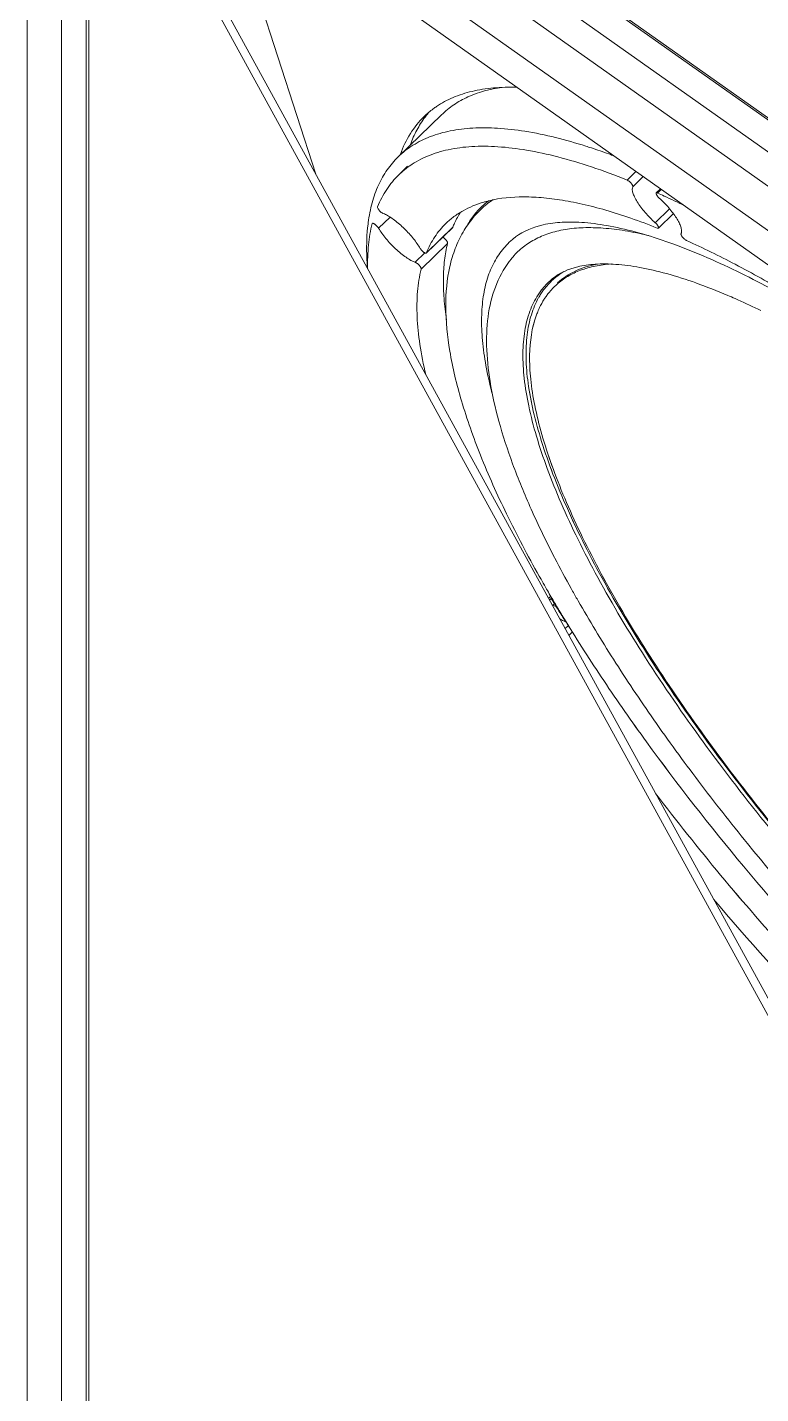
# Model space of a CAD drawing. Header units: millimetres. Extents: x 0 to 9253, y 0 to 2730.
# Drawn here: x 4928.4 to 5080.1, y 1251.1 to 1533.5 of the extents above; entities that cross this region are included whole.
import ezdxf

# ---------------------------------------------------------------- set-up
doc = ezdxf.new("R2010")
doc.units = ezdxf.units.MM
doc.layers.get('0').update_dxf_attribs({"lineweight": 13})

msp = doc.modelspace()

# ---------------------------------------------------------------- linework, layer by layer
at = {"color": 7, "linetype": 'Continuous'}
for p, q in [((4928.45, 1616.05), (5250.18, 1388.55)), ((4941.17, 1614.09), (5243.11, 1400.59)), ((4941.43, 1613.45), (5243.11, 1400.14)), ((5250.18, 1381.47), (4928.45, 1608.97)), ((5250.18, 1372.28), (4928.45, 1599.78)), ((4928.45, 1592.71), (4928.45, 1243.4)), ((4928.45, 1592.71), (5250.18, 1365.21)), ((4928.45, 1243.4), (4928.45, 1592.71)), ((4935.52, 1245.47), (4935.52, 1587.71)), ((4935.52, 1587.71), (4935.52, 1245.47)), ((4940.59, 1584.13), (4940.59, 1249.51)), ((4940.59, 1584.12), (4940.59, 1249.51)), ((4941.17, 1583.71), (4941.17, 1248.51)), ((4941.17, 1583.71), (4941.17, 1248.51)), ((4942.42, 1582.83), (5243.11, 1035.01)), ((4942.42, 1582.83), (5243.11, 1035.01)), ((5243.11, 1038.58), (4945.62, 1580.56)), ((5243.11, 1038.58), (4945.62, 1580.56)), ((4988.13, 1503.12), (4968.27, 1564.55)), ((5014.13, 1515.41), (5005.17, 1506.72)), ((5007.09, 1504.75), (5005.28, 1502.99)), ((5052.5, 1501.92), (5054.32, 1503.7)), ((5053.66, 1500.52), (5055.84, 1502.63)), ((5059.41, 1500.1), (5058.53, 1499.25)), ((5058.81, 1499.23), (5059.58, 1499.98)), ((5023.1, 1497.02), (5023.08, 1497)), ((5023.13, 1496.99), (5023.11, 1496.97)), ((5023.25, 1496.72), (5023.27, 1496.74)), ((5023.25, 1496.72), (5023.27, 1496.74)), ((5023.27, 1496.74), (5023.3, 1496.76)), ((5023.27, 1496.74), (5023.3, 1496.76)), ((5001.09, 1491.95), (5003.48, 1494.26)), ((5058.34, 1493.08), (5061.3, 1495.95)), ((5062.07, 1494.98), (5058.99, 1491.99)), ((4998.95, 1493.07), (4998.96, 1493.13)), ((4998.96, 1493.06), (4998.98, 1493.12)), ((5016.43, 1492.14), (5010.96, 1486.83)), ((5010.98, 1486.86), (5016.45, 1492.17)), ((5016.43, 1492.14), (5016.45, 1492.17)), ((5009.9, 1483.52), (5015.37, 1488.83)), ((5029.42, 1490.14), (5029.42, 1490.14)), ((5063.65, 1490.79), (5063.66, 1490.81)), ((5008.69, 1484.91), (5010.69, 1486.85)), ((5010.98, 1486.86), (5010.96, 1486.83)), ((5028.58, 1485.66), (5028.61, 1485.71)), ((5028.6, 1485.69), (5028.62, 1485.71)), ((5037.1, 1481.54), (5037.1, 1481.54)), ((5038.14, 1480.67), (5038.11, 1480.64)), ((5038.14, 1480.67), (5038.11, 1480.64)), ((5037.55, 1423.78), (5037.49, 1423.89)), ((5037.56, 1423.78), (5037.5, 1423.88)), ((5034.49, 1419.77), (5034.34, 1420.03)), ((5034.48, 1419.78), (5034.34, 1420.03)), ((5034.7, 1419.39), (5034.48, 1419.78)), ((5034.92, 1419), (5034.7, 1419.39)), ((5036.27, 1415.41), (5036.76, 1415.89)), ((5036.96, 1415.54), (5036.47, 1415.06)), ((5042.37, 1414.93), (5042.15, 1415.33)), ((5037.48, 1414.35), (5037.13, 1414.02)), ((5037.13, 1414.02), (5037.9, 1413.69)), ((5039.89, 1410.57), (5039.61, 1410.68)), ((5040.36, 1409.87), (5039.68, 1409.2)), ((5039.83, 1410.6), (5039.7, 1410.8)), ((5039.89, 1410.58), (5039.76, 1410.77)), ((5040.46, 1407.78), (5041.21, 1408.52))]:
    msp.add_line(p, q, dxfattribs=at)
for centre, radius, start, end in [((5025.62, 1503.62), 18.72, 139.5398, 142.8312), ((5002.95, 1381.25), 134.1, 69.6962, 70.0494), ((5002.1, 1378.95), 136.56, 69.5282, 69.6967), ((5018.09, 1489.69), 18.47, 124.6697, 125.9877), ((5033.78, 1484.56), 16.41, 130.6838, 132.0396), ((5029.37, 1474.92), 23.35, 105.5499, 106.1116), ((5033.88, 1484.44), 16.57, 126.807, 130.5904), ((5033.48, 1488.55), 34.83, 172.5337, 172.9541), ((4999.17, 1481.87), 12.06, 29.7342, 31.8041), ((5011.16, 1488.72), 1.74, 209.7469, 211.7914), ((5055.94, 1488.28), 57.32, 183.9751, 184.688), ((5046.87, 1469.83), 15.27, 144.953, 146.7436), ((5048.05, 1469.76), 15.91, 148.9438, 150.4029), ((5047.79, 1469.92), 15.6, 147.1788, 148.9444), ((5048.14, 1469.13), 15.16, 144.8415, 147.4807), ((5051.02, 1467.67), 18.39, 156.7422, 159.7646), ((5008.3, 1327.6), 163.93, 64.0103, 64.2258), ((5282.8, 1559.96), 285.15, 209.6254, 209.9998), ((5292.5, 1565.58), 296.37, 210.0027, 210.5921), ((5338.2, 1602.24), 354.61, 211.7961, 211.9471), ((5345.62, 1606.88), 363.36, 211.9487, 212.3871), ((5303.42, 1572.04), 309.06, 210.5936, 211.1195), ((5352.66, 1611.35), 371.71, 212.3869, 212.6518), ((5311.01, 1576.62), 317.92, 211.1193, 211.4398)]:
    msp.add_arc(centre, radius, start, end, dxfattribs=at)
for points, knots in [([(5029.75, 1521.08), (5028.12, 1521.13), (5024.98, 1521.06), (5020.51, 1520.38), (5016.53, 1519.11), (5014.15, 1517.84), (5013.08, 1517.11)], [0, 0, 0, 0, 0.281899, 0.539396, 0.776824, 1, 1, 1, 1]), ([(5026.6, 1521.06), (5024.2, 1520.72), (5020.7, 1519.81), (5016.64, 1517.56), (5014.91, 1516.17), (5014.13, 1515.41)], [0, 0, 0, 0, 0.524286, 0.765474, 1, 1, 1, 1]), ([(5013.08, 1517.11), (5012.85, 1516.96), (5011.95, 1516.32), (5011.11, 1515.61), (5010.51, 1515.04)], [0, 0, 0, 0, 0.251702, 1, 1, 1, 1]), ([(5010.51, 1515.04), (5009.43, 1513.99), (5007.48, 1511.55), (5006.16, 1508.73), (5005.62, 1507.24)], [0, 0, 0, 0, 0.48733, 1, 1, 1, 1]), ([(5007.68, 1509.23), (5008.05, 1510.27), (5008.91, 1512.25), (5010.07, 1514.08), (5010.71, 1514.92)], [0, 0, 0, 0, 0.511075, 1, 1, 1, 1]), ([(5005.17, 1506.72), (5006.1, 1507.62), (5008.18, 1509.24), (5011.84, 1511.04), (5016.03, 1512.21), (5020.72, 1512.77), (5025.89, 1512.71), (5033.78, 1511.79), (5039.83, 1510.23), (5043.95, 1508.93)], [0, 0, 0, 0, 0.094919, 0.193573, 0.299241, 0.41451, 0.541234, 0.68066, 1, 1, 1, 1]), ([(5007.59, 1504.88), (5008.15, 1505.27), (5009.34, 1506), (5011.94, 1507.24), (5015.63, 1508.35), (5020.53, 1508.96), (5025.98, 1508.89), (5031.94, 1508.15), (5038.41, 1506.73), (5045.34, 1504.65), (5050.06, 1502.9), (5052.5, 1501.92)], [0, 0, 0, 0, 0.044153, 0.089491, 0.185252, 0.290175, 0.406226, 0.534682, 0.676286, 0.831381, 1, 1, 1, 1]), ([(5043.95, 1508.93), (5044.34, 1508.8), (5045.93, 1508.29), (5047.52, 1507.74), (5048.7, 1507.31)], [0, 0, 0, 0, 0.244949, 1, 1, 1, 1]), ([(4998.96, 1493.13), (4999.14, 1494.51), (4999.65, 1497.15), (5000.96, 1500.84), (5002.77, 1504.06), (5004.33, 1505.9), (5005.17, 1506.72)], [0, 0, 0, 0, 0.274357, 0.528525, 0.768106, 1, 1, 1, 1]), ([(5000.89, 1496.39), (5001.41, 1497.64), (5002.34, 1499.44), (5003.93, 1501.58), (5004.81, 1502.54), (5005.28, 1502.99)], [0, 0, 0, 0, 0.509769, 0.756185, 1, 1, 1, 1]), ([(5005.28, 1502.99), (5005.43, 1503.14), (5006.05, 1503.72), (5006.72, 1504.26), (5007.24, 1504.64)], [0, 0, 0, 0, 0.249355, 1, 1, 1, 1]), ([(5052.5, 1501.92), (5052.54, 1501.91), (5052.63, 1501.86), (5052.81, 1501.74), (5053.05, 1501.54), (5053.32, 1501.27), (5053.47, 1501.07), (5053.53, 1500.96)], [0, 0, 0, 0, 0.095209, 0.207449, 0.467573, 0.744899, 1, 1, 1, 1]), ([(5053.53, 1500.96), (5053.56, 1500.92), (5053.61, 1500.83), (5053.66, 1500.71), (5053.68, 1500.61), (5053.68, 1500.55), (5053.66, 1500.52)], [0, 0, 0, 0, 0.339567, 0.621162, 0.839224, 1, 1, 1, 1]), ([(5053.66, 1500.52), (5053.59, 1500.36), (5053.55, 1500.06), (5053.6, 1499.65), (5053.7, 1499.27), (5053.85, 1498.85), (5054.12, 1498.23), (5054.39, 1497.76), (5054.59, 1497.44)], [0, 0, 0, 0, 0.160693, 0.262044, 0.379064, 0.512019, 0.660524, 1, 1, 1, 1]), ([(5022.89, 1497.36), (5022.12, 1497.14), (5020.64, 1496.62), (5018.56, 1495.62), (5016.68, 1494.41), (5015.55, 1493.45), (5015.03, 1492.94)], [0, 0, 0, 0, 0.262508, 0.514473, 0.759116, 1, 1, 1, 1]), ([(5022.79, 1496.74), (5022.12, 1496.14), (5020.87, 1494.81), (5019.85, 1493.29), (5019.4, 1492.49)], [0, 0, 0, 0, 0.495272, 1, 1, 1, 1]), ([(5058.74, 1491.99), (5056.94, 1492.71), (5053.43, 1494.03), (5048.24, 1495.7), (5043.31, 1496.98), (5038.67, 1497.87), (5034.33, 1498.38), (5029.15, 1498.52), (5025.4, 1498.06), (5023.11, 1497.42)], [0, 0, 0, 0, 0.158852, 0.307718, 0.446555, 0.575478, 0.694738, 0.80479, 1, 1, 1, 1]), ([(5023.3, 1496.76), (5023.42, 1496.86), (5023.9, 1497.25), (5024.41, 1497.61), (5024.79, 1497.87)], [0, 0, 0, 0, 0.248859, 1, 1, 1, 1]), ([(5054.59, 1497.44), (5054.82, 1497.06), (5055.35, 1496.3), (5056.24, 1495.19), (5057.24, 1494.1), (5057.97, 1493.41), (5058.34, 1493.08)], [0, 0, 0, 0, 0.230243, 0.480631, 0.740853, 1, 1, 1, 1]), ([(5059.16, 1498.18), (5059.06, 1498.27), (5058.88, 1498.46), (5058.69, 1498.7), (5058.58, 1498.9), (5058.53, 1499.02), (5058.5, 1499.12), (5058.5, 1499.19), (5058.51, 1499.21)], [0, 0, 0, 0, 0.320867, 0.618842, 0.745909, 0.852673, 0.937048, 1, 1, 1, 1]), ([(5058.51, 1499.21), (5058.51, 1499.21), (5058.52, 1499.23), (5058.53, 1499.24), (5058.53, 1499.25)], [0, 0, 0, 0, 0.263043, 1, 1, 1, 1]), ([(5058.53, 1499.25), (5058.55, 1499.27), (5058.58, 1499.28), (5058.65, 1499.29), (5058.73, 1499.27), (5058.78, 1499.25), (5058.81, 1499.23)], [0, 0, 0, 0, 0.176279, 0.390789, 0.663874, 1, 1, 1, 1]), ([(5058.81, 1499.23), (5059.26, 1499.03), (5061.11, 1498.19), (5062.93, 1497.32), (5064.3, 1496.65)], [0, 0, 0, 0, 0.245634, 1, 1, 1, 1]), ([(5063.73, 1490.97), (5063.79, 1491.14), (5063.8, 1491.45), (5063.72, 1491.88), (5063.57, 1492.42), (5063.24, 1493.17), (5062.68, 1494.12), (5061.97, 1495.14), (5061.13, 1496.19), (5060.18, 1497.21), (5059.51, 1497.87), (5059.16, 1498.18)], [0, 0, 0, 0, 0.062954, 0.102342, 0.147375, 0.254099, 0.381092, 0.524445, 0.679182, 0.839678, 1, 1, 1, 1]), ([(5001.03, 1495.95), (5000.98, 1496.03), (5000.91, 1496.15), (5000.88, 1496.3), (5000.88, 1496.36), (5000.89, 1496.39)], [0, 0, 0, 0, 0.616807, 0.836604, 1, 1, 1, 1]), ([(5002.08, 1494.99), (5002.03, 1495), (5001.94, 1495.05), (5001.76, 1495.16), (5001.51, 1495.36), (5001.25, 1495.64), (5001.09, 1495.85), (5001.03, 1495.95)], [0, 0, 0, 0, 0.093807, 0.205196, 0.465145, 0.743616, 1, 1, 1, 1]), ([(5009.42, 1488.23), (5009.2, 1488.58), (5008.71, 1489.29), (5007.88, 1490.34), (5006.95, 1491.37), (5005.96, 1492.34), (5004.94, 1493.22), (5003.94, 1493.98), (5003, 1494.57), (5002.37, 1494.87), (5002.08, 1494.99)], [0, 0, 0, 0, 0.122979, 0.256397, 0.39542, 0.534915, 0.669721, 0.79493, 0.906178, 1, 1, 1, 1]), ([(5034.34, 1420.03), (5031.96, 1424.26), (5027.62, 1432.46), (5022.19, 1444.55), (5018.2, 1455.79), (5015.68, 1466.11), (5014.72, 1475.47), (5015.34, 1482.66), (5016.86, 1487.75), (5018.46, 1491.16), (5020.57, 1494.21), (5022.31, 1495.94), (5023.25, 1496.72)], [0, 0, 0, 0, 0.175829, 0.336043, 0.479917, 0.607485, 0.719878, 0.819751, 0.866394, 0.911618, 0.955933, 1, 1, 1, 1]), ([(5016.45, 1492.17), (5016.56, 1492.45), (5017.03, 1493.52), (5017.59, 1494.54), (5018.06, 1495.27)], [0, 0, 0, 0, 0.255431, 1, 1, 1, 1]), ([(4998.75, 1484.31), (4998.7, 1485.06), (4998.56, 1487.89), (4998.66, 1490.75), (4998.92, 1492.82)], [0, 0, 0, 0, 0.265123, 1, 1, 1, 1]), ([(4998.83, 1483.61), (4998.8, 1485.24), (4998.9, 1488.36), (4999.41, 1491.45), (4999.76, 1492.9)], [0, 0, 0, 0, 0.522982, 1, 1, 1, 1]), ([(4999.76, 1492.9), (4999.77, 1492.9), (4999.77, 1492.92), (4999.78, 1492.94), (4999.79, 1492.95)], [0, 0, 0, 0, 0.267366, 1, 1, 1, 1]), ([(4999.79, 1492.95), (4999.81, 1492.96), (4999.85, 1492.98), (4999.92, 1492.98), (5000.01, 1492.96), (5000.11, 1492.91), (5000.22, 1492.85), (5000.39, 1492.73), (5000.51, 1492.63), (5000.59, 1492.55)], [0, 0, 0, 0, 0.059225, 0.133026, 0.228376, 0.346658, 0.486381, 0.644673, 1, 1, 1, 1]), ([(5000.59, 1492.55), (5000.69, 1492.46), (5000.88, 1492.27), (5001.03, 1492.06), (5001.09, 1491.95)], [0, 0, 0, 0, 0.524995, 1, 1, 1, 1]), ([(5001.09, 1491.95), (5001.31, 1491.59), (5001.79, 1490.86), (5002.62, 1489.79), (5003.56, 1488.72), (5004.24, 1488.04), (5004.6, 1487.71)], [0, 0, 0, 0, 0.226469, 0.475071, 0.73632, 1, 1, 1, 1]), ([(5015.03, 1492.94), (5014.6, 1492.53), (5013.78, 1491.64), (5012.32, 1489.67), (5011.45, 1488.02), (5010.98, 1486.86)], [0, 0, 0, 0, 0.243896, 0.490359, 1, 1, 1, 1]), ([(5028.61, 1485.71), (5029.26, 1486.5), (5030.71, 1487.96), (5033.33, 1489.7), (5036.35, 1490.98), (5039.77, 1491.79), (5043.56, 1492.14), (5047.72, 1492.03), (5052.22, 1491.48), (5055.31, 1490.83), (5056.91, 1490.44)], [0, 0, 0, 0, 0.100713, 0.202912, 0.310034, 0.425003, 0.550107, 0.686974, 0.836708, 1, 1, 1, 1]), ([(5029.41, 1490.15), (5031.09, 1491.41), (5034.38, 1492.71), (5039.29, 1493.3), (5043.95, 1493.19), (5049.24, 1492.43), (5055.14, 1491.02), (5061.57, 1488.95), (5065.97, 1487.21), (5068.25, 1486.23)], [0, 0, 0, 0, 0.155132, 0.252674, 0.367152, 0.499173, 0.648835, 0.815893, 1, 1, 1, 1]), ([(5058.34, 1493.08), (5058.45, 1492.98), (5058.64, 1492.79), (5058.81, 1492.57), (5058.87, 1492.45)], [0, 0, 0, 0, 0.519421, 1, 1, 1, 1]), ([(5058.99, 1491.99), (5058.98, 1491.97), (5058.94, 1491.96), (5058.89, 1491.95), (5058.82, 1491.96), (5058.77, 1491.98), (5058.74, 1491.99)], [0, 0, 0, 0, 0.18259, 0.399426, 0.670136, 1, 1, 1, 1]), ([(5058.87, 1492.45), (5058.91, 1492.4), (5058.95, 1492.33), (5058.99, 1492.23), (5059.02, 1492.13), (5059.03, 1492.03), (5058.99, 1491.99)], [0, 0, 0, 0, 0.359516, 0.513352, 0.647861, 1, 1, 1, 1]), ([(5014.75, 1489.82), (5014.72, 1489.85), (5014.59, 1489.96), (5014.46, 1490.06), (5014.35, 1490.13)], [0, 0, 0, 0, 0.269537, 1, 1, 1, 1]), ([(5015.16, 1473), (5014.93, 1474.47), (5014.59, 1477.32), (5014.44, 1481.45), (5014.67, 1485.27), (5015.09, 1487.69), (5015.37, 1488.83)], [0, 0, 0, 0, 0.280379, 0.539529, 0.778772, 1, 1, 1, 1]), ([(5015.37, 1488.83), (5015.37, 1488.86), (5015.37, 1488.92), (5015.35, 1489.02), (5015.3, 1489.13), (5015.19, 1489.32), (5015.01, 1489.55), (5014.84, 1489.73), (5014.75, 1489.82)], [0, 0, 0, 0, 0.065121, 0.150938, 0.258001, 0.384371, 0.679714, 1, 1, 1, 1]), ([(5024.55, 1457.96), (5024.07, 1459.81), (5023.27, 1463.39), (5022.53, 1468.6), (5022.32, 1473.38), (5022.65, 1477.71), (5023.51, 1481.59), (5024.91, 1484.99), (5026.87, 1487.89), (5028.53, 1489.46), (5029.42, 1490.14)], [0, 0, 0, 0, 0.166984, 0.319426, 0.457879, 0.583374, 0.697546, 0.802789, 0.902313, 1, 1, 1, 1]), ([(5064.79, 1489.41), (5064.73, 1489.44), (5064.59, 1489.52), (5064.31, 1489.74), (5064.05, 1490), (5063.83, 1490.28), (5063.72, 1490.48), (5063.65, 1490.64), (5063.64, 1490.75), (5063.65, 1490.79)], [0, 0, 0, 0, 0.117114, 0.257798, 0.567415, 0.713227, 0.838289, 0.934646, 1, 1, 1, 1]), ([(5063.66, 1490.81), (5063.67, 1490.82), (5063.7, 1490.87), (5063.72, 1490.93), (5063.73, 1490.97)], [0, 0, 0, 0, 0.243098, 1, 1, 1, 1]), ([(5155.41, 1425.34), (5151.48, 1428.94), (5143.63, 1435.95), (5131.72, 1445.96), (5119.88, 1455.29), (5108.22, 1463.88), (5096.82, 1471.63), (5085.78, 1478.51), (5075.19, 1484.44), (5068.2, 1487.88), (5064.79, 1489.41)], [0, 0, 0, 0, 0.143339, 0.283342, 0.418983, 0.549281, 0.673321, 0.790264, 0.899365, 1, 1, 1, 1]), ([(5004.6, 1487.71), (5004.95, 1487.38), (5005.66, 1486.76), (5006.72, 1485.96), (5007.72, 1485.33), (5008.38, 1485.02), (5008.69, 1484.91)], [0, 0, 0, 0, 0.292313, 0.563166, 0.801845, 1, 1, 1, 1]), ([(5010.96, 1486.83), (5010.95, 1486.82), (5010.92, 1486.81), (5010.87, 1486.8), (5010.81, 1486.81), (5010.7, 1486.84), (5010.56, 1486.91), (5010.37, 1487.04), (5010.18, 1487.2), (5009.99, 1487.39), (5009.82, 1487.59), (5009.72, 1487.73), (5009.67, 1487.8)], [0, 0, 0, 0, 0.025287, 0.054653, 0.090585, 0.134087, 0.243789, 0.379781, 0.533886, 0.695854, 0.85486, 1, 1, 1, 1]), ([(5037.49, 1423.89), (5035.79, 1427.17), (5032.69, 1433.55), (5028.81, 1442.96), (5025.93, 1451.77), (5024.06, 1459.95), (5023.27, 1467.47), (5023.61, 1474.35), (5025.25, 1480.53), (5027.32, 1484.12), (5028.58, 1485.66)], [0, 0, 0, 0, 0.169541, 0.325257, 0.466822, 0.594472, 0.709173, 0.812924, 0.908685, 1, 1, 1, 1]), ([(5068.25, 1486.23), (5072.92, 1484.25), (5082.62, 1479.5), (5097.37, 1470.84), (5112.97, 1460.34), (5123.42, 1452.47), (5128.74, 1448.27)], [0, 0, 0, 0, 0.212329, 0.452211, 0.716119, 1, 1, 1, 1]), ([(5008.69, 1484.91), (5008.74, 1484.89), (5008.83, 1484.85), (5009.03, 1484.72), (5009.18, 1484.6), (5009.28, 1484.51)], [0, 0, 0, 0, 0.19819, 0.436996, 1, 1, 1, 1]), ([(5009.9, 1483.52), (5009.53, 1482), (5009.03, 1478.73), (5008.98, 1473.5), (5009.58, 1467.74), (5010.37, 1463.76), (5010.86, 1461.69)], [0, 0, 0, 0, 0.212698, 0.448685, 0.710617, 1, 1, 1, 1]), ([(5009.28, 1484.51), (5009.37, 1484.42), (5009.54, 1484.25), (5009.72, 1484.01), (5009.82, 1483.83), (5009.88, 1483.71), (5009.9, 1483.61), (5009.9, 1483.55), (5009.9, 1483.52)], [0, 0, 0, 0, 0.320286, 0.615629, 0.742, 0.849062, 0.934879, 1, 1, 1, 1]), ([(5037.09, 1481.55), (5038.58, 1482.75), (5041.57, 1484.01), (5046.09, 1484.63), (5050.42, 1484.57), (5055.37, 1483.89), (5060.92, 1482.59), (5066.98, 1480.64), (5071.15, 1479), (5073.31, 1478.08)], [0, 0, 0, 0, 0.15178, 0.248015, 0.361923, 0.494161, 0.644797, 0.813537, 1, 1, 1, 1]), ([(5037.24, 1481.38), (5037.41, 1481.54), (5038.11, 1482.13), (5038.86, 1482.66), (5039.45, 1483.01)], [0, 0, 0, 0, 0.248219, 1, 1, 1, 1]), ([(5037.96, 1480.34), (5038.66, 1480.96), (5040.22, 1482.1), (5042.91, 1483.36), (5045.96, 1484.21), (5048.12, 1484.49), (5049.25, 1484.57)], [0, 0, 0, 0, 0.229682, 0.468704, 0.723706, 1, 1, 1, 1]), ([(5046.25, 1484.54), (5044.71, 1484.23), (5042.47, 1483.54), (5039.83, 1482.05), (5038.67, 1481.15), (5038.14, 1480.67)], [0, 0, 0, 0, 0.519588, 0.762723, 1, 1, 1, 1]), ([(5034.37, 1478.6), (5034.56, 1478.88), (5035.37, 1479.95), (5036.32, 1480.9), (5037.1, 1481.54)], [0, 0, 0, 0, 0.252058, 1, 1, 1, 1]), ([(5034.67, 1478.38), (5034.85, 1478.66), (5035.61, 1479.74), (5036.5, 1480.73), (5037.24, 1481.38)], [0, 0, 0, 0, 0.252973, 1, 1, 1, 1]), ([(5035.75, 1477.86), (5035.91, 1478.09), (5036.57, 1478.97), (5037.34, 1479.79), (5037.96, 1480.34)], [0, 0, 0, 0, 0.252006, 1, 1, 1, 1]), ([(5212.72, 1258.31), (5210.29, 1259.36), (5205.31, 1261.69), (5194.93, 1267.18), (5181.32, 1275.54), (5164.61, 1287.39), (5147.43, 1301.09), (5130.18, 1316.33), (5113.27, 1332.76), (5097.09, 1350), (5082, 1367.65), (5068.35, 1385.31), (5056.46, 1402.56), (5048, 1416.65), (5042.38, 1427.42), (5038.88, 1434.93), (5036, 1442.05), (5033.74, 1448.75), (5032.12, 1454.99), (5031.15, 1460.73), (5030.84, 1465.95), (5031.2, 1470.62), (5032.22, 1474.73), (5033.41, 1477.14), (5034.1, 1478.21)], [0, 0, 0, 0, 0.026784, 0.055565, 0.118608, 0.188051, 0.262549, 0.340591, 0.420555, 0.50076, 0.579518, 0.655186, 0.726214, 0.791206, 0.821066, 0.848998, 0.874903, 0.898713, 0.920392, 0.939955, 0.957475, 0.973113, 0.987146, 1, 1, 1, 1]), ([(5212.72, 1258.31), (5210.29, 1259.36), (5205.31, 1261.7), (5194.93, 1267.18), (5181.32, 1275.54), (5164.61, 1287.39), (5147.43, 1301.09), (5130.18, 1316.33), (5113.27, 1332.76), (5097.09, 1350), (5082, 1367.65), (5068.35, 1385.31), (5056.46, 1402.56), (5048, 1416.65), (5042.38, 1427.42), (5038.88, 1434.93), (5036, 1442.06), (5033.74, 1448.75), (5032.12, 1454.99), (5031.15, 1460.73), (5030.84, 1465.95), (5031.2, 1470.63), (5032.22, 1474.73), (5033.41, 1477.14), (5034.1, 1478.21)], [0, 0, 0, 0, 0.026784, 0.055565, 0.118608, 0.188051, 0.262549, 0.340591, 0.420555, 0.50076, 0.579518, 0.655186, 0.726214, 0.791206, 0.821066, 0.848998, 0.874903, 0.898713, 0.920392, 0.939955, 0.957475, 0.973113, 0.987146, 1, 1, 1, 1]), ([(5213.02, 1258.95), (5210.61, 1259.99), (5205.68, 1262.3), (5195.42, 1267.73), (5181.95, 1275.98), (5165.42, 1287.67), (5148.42, 1301.19), (5131.35, 1316.23), (5114.58, 1332.45), (5098.51, 1349.48), (5083.5, 1366.94), (5069.88, 1384.44), (5057.96, 1401.56), (5049.44, 1415.56), (5043.74, 1426.3), (5040.16, 1433.8), (5037.18, 1440.93), (5034.81, 1447.66), (5033.07, 1453.93), (5031.96, 1459.73), (5031.5, 1465.02), (5031.69, 1469.78), (5032.53, 1473.99), (5033.58, 1476.5), (5034.21, 1477.62)], [0, 0, 0, 0, 0.026654, 0.055278, 0.117937, 0.186924, 0.260929, 0.338477, 0.417984, 0.49781, 0.576303, 0.651852, 0.722933, 0.788168, 0.818221, 0.846394, 0.872586, 0.896723, 0.918763, 0.938707, 0.956612, 0.972614, 0.986951, 1, 1, 1, 1]), ([(5213.02, 1258.95), (5210.61, 1260), (5205.68, 1262.31), (5195.42, 1267.73), (5181.95, 1275.98), (5165.42, 1287.68), (5148.42, 1301.2), (5131.35, 1316.24), (5114.58, 1332.45), (5098.51, 1349.49), (5083.5, 1366.95), (5069.88, 1384.44), (5057.96, 1401.56), (5049.44, 1415.57), (5043.74, 1426.3), (5040.16, 1433.8), (5037.18, 1440.94), (5034.81, 1447.66), (5033.07, 1453.94), (5031.96, 1459.73), (5031.5, 1465.02), (5031.69, 1469.79), (5032.53, 1473.99), (5033.58, 1476.5), (5034.21, 1477.62)], [0, 0, 0, 0, 0.026654, 0.055278, 0.117937, 0.186924, 0.260929, 0.338477, 0.417984, 0.49781, 0.576303, 0.651852, 0.722933, 0.788168, 0.818221, 0.846394, 0.872586, 0.896723, 0.918763, 0.938707, 0.956612, 0.972614, 0.986951, 1, 1, 1, 1]), ([(5034.12, 1474.94), (5034.21, 1475.14), (5034.58, 1475.95), (5035, 1476.72), (5035.36, 1477.28)], [0, 0, 0, 0, 0.254716, 1, 1, 1, 1]), ([(5073.31, 1478.08), (5073.82, 1477.86), (5075.93, 1476.94), (5078.01, 1475.98), (5079.58, 1475.22)], [0, 0, 0, 0, 0.243081, 1, 1, 1, 1]), ([(5213.15, 1259.32), (5210.83, 1260.31), (5206.07, 1262.5), (5196.14, 1267.65), (5183.12, 1275.52), (5167.1, 1286.68), (5150.6, 1299.62), (5133.98, 1314.06), (5117.59, 1329.67), (5101.8, 1346.12), (5086.95, 1363.05), (5073.37, 1380.1), (5061.34, 1396.89), (5052.62, 1410.68), (5046.67, 1421.31), (5042.86, 1428.8), (5039.61, 1435.96), (5036.94, 1442.75), (5034.85, 1449.13), (5033.37, 1455.08), (5032.5, 1460.57), (5032.17, 1466.87), (5032.79, 1471.4), (5033.76, 1474.04)], [0, 0, 0, 0, 0.026047, 0.054015, 0.115248, 0.182721, 0.255211, 0.331336, 0.409605, 0.488466, 0.56635, 0.641716, 0.713096, 0.77914, 0.809792, 0.838688, 0.865722, 0.890806, 0.913882, 0.934924, 0.953949, 0.971033, 1, 1, 1, 1]), ([(5213.15, 1259.31), (5210.83, 1260.3), (5206.07, 1262.5), (5196.14, 1267.65), (5183.12, 1275.51), (5167.1, 1286.68), (5150.6, 1299.62), (5133.98, 1314.05), (5117.59, 1329.67), (5101.8, 1346.12), (5086.95, 1363.05), (5073.37, 1380.1), (5061.34, 1396.88), (5052.62, 1410.67), (5046.67, 1421.31), (5042.86, 1428.8), (5039.61, 1435.95), (5036.94, 1442.74), (5034.85, 1449.13), (5033.37, 1455.08), (5032.5, 1460.56), (5032.17, 1466.87), (5032.79, 1471.4), (5033.76, 1474.03)], [0, 0, 0, 0, 0.026047, 0.054015, 0.115248, 0.182721, 0.255211, 0.331336, 0.409605, 0.488466, 0.56635, 0.641716, 0.713096, 0.77914, 0.809792, 0.838688, 0.865722, 0.890806, 0.913882, 0.934924, 0.953949, 0.971033, 1, 1, 1, 1]), ([(5042.15, 1415.33), (5041.74, 1416.04), (5040.17, 1418.83), (5038.64, 1421.66), (5037.55, 1423.78)], [0, 0, 0, 0, 0.255304, 1, 1, 1, 1]), ([(5123.82, 1314.97), (5115.51, 1322.81), (5099.49, 1338.94), (5080.93, 1360.16), (5067.33, 1377.43), (5058.08, 1390.12), (5049.75, 1402.55), (5044.71, 1410.85), (5042.37, 1414.93)], [0, 0, 0, 0, 0.265039, 0.526757, 0.653137, 0.774876, 0.890838, 1, 1, 1, 1]), ([(5123.82, 1314.97), (5115.51, 1322.81), (5099.49, 1338.94), (5080.93, 1360.16), (5067.33, 1377.43), (5058.08, 1390.12), (5049.75, 1402.55), (5044.71, 1410.85), (5042.37, 1414.93)], [0, 0, 0, 0, 0.265039, 0.526757, 0.653137, 0.774876, 0.890838, 1, 1, 1, 1]), ([(5039.61, 1410.68), (5039.53, 1410.71), (5039.17, 1410.88), (5038.83, 1411.07), (5038.57, 1411.23)], [0, 0, 0, 0, 0.229827, 1, 1, 1, 1]), ([(5219.01, 1242.75), (5215.43, 1244.28), (5208.07, 1247.75), (5196.93, 1253.86), (5185.3, 1261.04), (5173.27, 1269.22), (5160.95, 1278.33), (5144.06, 1291.79), (5127.42, 1306.5), (5111.18, 1322.21), (5095.26, 1338.56), (5076.64, 1359.48), (5059.73, 1381.05), (5047.74, 1398.18), (5042.31, 1406.62), (5039.76, 1410.8)], [0, 0, 0, 0, 0.046955, 0.098127, 0.1532, 0.211833, 0.273585, 0.337961, 0.472409, 0.541341, 0.610609, 0.74771, 0.87897, 0.941019, 1, 1, 1, 1]), ([(5219.01, 1242.76), (5215.43, 1244.28), (5208.07, 1247.76), (5196.93, 1253.86), (5185.3, 1261.04), (5173.27, 1269.22), (5160.95, 1278.33), (5144.06, 1291.79), (5127.42, 1306.5), (5111.18, 1322.21), (5095.26, 1338.57), (5076.64, 1359.48), (5059.73, 1381.05), (5047.74, 1398.19), (5042.31, 1406.63), (5039.76, 1410.8)], [0, 0, 0, 0, 0.046955, 0.098127, 0.1532, 0.211833, 0.273585, 0.337961, 0.472409, 0.541341, 0.610609, 0.74771, 0.87897, 0.941019, 1, 1, 1, 1]), ([(5058.36, 1375.15), (5062.74, 1369.43), (5071.87, 1358.01), (5086.38, 1341.28), (5101.73, 1324.91), (5112.42, 1314.34), (5117.86, 1309.16)], [0, 0, 0, 0, 0.243051, 0.493112, 0.746634, 1, 1, 1, 1]), ([(5058.36, 1375.15), (5062.74, 1369.43), (5071.87, 1358.01), (5086.38, 1341.29), (5101.73, 1324.91), (5112.42, 1314.34), (5117.86, 1309.16)], [0, 0, 0, 0, 0.243051, 0.493112, 0.746634, 1, 1, 1, 1]), ([(5116.24, 1304.79), (5108.15, 1312.48), (5092.44, 1328.24), (5077.56, 1344.8), (5070.38, 1353.25)], [0, 0, 0, 0, 0.501614, 1, 1, 1, 1]), ([(5116.24, 1304.79), (5108.15, 1312.48), (5092.44, 1328.24), (5077.56, 1344.8), (5070.38, 1353.25)], [0, 0, 0, 0, 0.501614, 1, 1, 1, 1])]:
    msp.add_open_spline(points, degree=3, knots=knots, dxfattribs=at)

doc.saveas('drawing.dxf')
